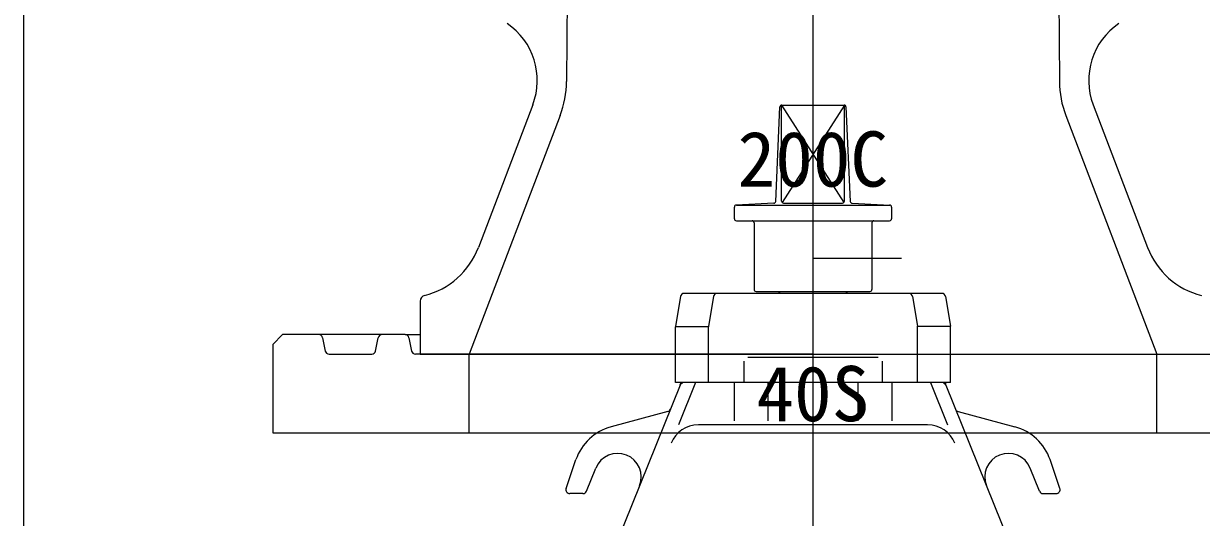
# Model space of a CAD drawing. Units: millimetres, scale not verified. Extents: x -6861 to 6881, y -3554 to 3095.
# Drawn here: x 1261 to 1861, y 824 to 1075 of the extents above; entities that cross this region are included whole.
import ezdxf
from ezdxf.enums import TextEntityAlignment as Align

# ---------------------------------------------------------------- set-up
doc = ezdxf.new("R2010")
doc.units = ezdxf.units.MM
doc.header["$LTSCALE"] = 20
for name, color, linetype, lineweight in [('0-3_TEMP', 3, 'Continuous', 18), ('0-4_細線', 7, 'Continuous', 18), ('0-5_仕切弁', 7, 'Continuous', 18), ('0-7_注釈', 1, 'Continuous', 18), ('0-9_枠線', 6, 'Continuous', 18)]:
    doc.layers.add(name, color=color, linetype=linetype, lineweight=lineweight)
doc.styles.add('ＭＳ ゴシック', font='')
doc.styles.get('ＭＳ ゴシック').set_extended_font_data('MS Gothic')

msp = doc.modelspace()

# ---------------------------------------------------------------- linework, layer by layer
at = {"layer": '0-3_TEMP'}
for p, q in [((1662.8, 1260.59), (1662.8, 411.75)), ((1662.8, 1058.78), (1662.8, 407.28)), ((1662.8, 1047.28), (1662.8, 847.28))]:
    msp.add_line(p, q, dxfattribs=at)
at = {"layer": '0-4_細線'}
for p, q in [((1537.8, 1106.78), (1537.36, 1045.79)), ((1787.8, 1106.78), (1788.23, 1045.79)), ((1520.15, 1033.89), (1492.46, 961.19)), ((1805.45, 1033.89), (1833.13, 961.19)), ((1534.09, 1028.35), (1487.8, 906.78)), ((1791.5, 1028.35), (1837.8, 906.78)), ((1462.8, 933.78), (1462.8, 906.78)), ((1455.16, 916.78), (1392.8, 916.78)), ((1413.12, 915.17), (1414.48, 908.38)), ((1440.12, 908.38), (1441.48, 915.17)), ((1455.16, 916.78), (1443.44, 916.78)), ((1455.16, 916.78), (1462.8, 916.78)), ((1457.12, 915.17), (1458.48, 908.38)), ((1416.44, 906.78), (1438.16, 906.78)), ((1662.8, 906.78), (1460.44, 906.78)), ((1462.8, 906.78), (1862.8, 906.78)), ((1487.8, 866.78), (1487.8, 906.78)), ((1662.8, 906.78), (1865.16, 906.78)), ((1837.8, 866.78), (1837.8, 906.78)), ((1387.8, 866.78), (1937.8, 866.78))]:
    msp.add_line(p, q, dxfattribs=at)
msp.add_lwpolyline([(1392.8, 916.78), (1387.8, 911.78), (1387.8, 866.78)], dxfattribs=at)
for centre, radius, start, end in [((1487.44, 1046.35), 35, 339.155, 55.802), ((1838.15, 1046.35), 35, 124.198, 200.845), ((1487.36, 1046.15), 50, 339.155, 359.591), ((1838.23, 1046.15), 50, 180.409, 200.845), ((1455.08, 975.42), 40, 284.429, 339.155), ((1870.51, 975.42), 40, 200.845, 255.571), ((1465.8, 933.78), 3, 104.429, 180), ((1411.16, 914.78), 2, 11.309, 90), ((1443.44, 914.78), 2, 90, 168.691), ((1455.16, 914.78), 2, 11.309, 90), ((1416.44, 908.78), 2, 191.309, 270), ((1438.16, 908.78), 2, 270, 348.691), ((1460.44, 908.78), 2, 191.309, 270)]:
    msp.add_arc(centre, radius, start, end, dxfattribs=at)
at = {"layer": '0-5_仕切弁'}
for p, q in [((1643.84, 984.68), (1646, 1032.82)), ((1646.8, 1033.75), (1678.57, 984.14)), ((1646.8, 984.78), (1646.8, 1033.75)), ((1647, 1033.78), (1678.59, 1033.78)), ((1678.8, 1033.75), (1647.03, 984.14)), ((1678.8, 984.78), (1678.8, 1033.75)), ((1679.59, 1032.82), (1681.76, 984.68)), ((1642.89, 983.73), (1623.75, 982.78)), ((1647.8, 983.78), (1677.8, 983.78)), ((1682.71, 983.73), (1701.85, 982.78)), ((1622.8, 975.78), (1622.8, 981.78)), ((1623.8, 982.78), (1701.8, 982.78)), ((1702.8, 981.78), (1702.8, 975.78)), ((1623.8, 974.78), (1701.8, 974.78)), ((1632.8, 973.78), (1632.8, 939.78)), ((1692.8, 973.78), (1692.8, 939.78)), ((1662.8, 955.78), (1707.8, 955.78)), ((1595.32, 936.11), (1592.82, 921.11)), ((1728.3, 937.78), (1597.3, 937.78)), ((1612.13, 936.11), (1609.63, 921.11)), ((1633.8, 938.78), (1691.8, 938.78)), ((1645.47, 937.78), (1646.05, 938.78)), ((1679.55, 938.78), (1680.12, 937.78)), ((1713.46, 936.11), (1715.96, 921.11)), ((1730.27, 936.11), (1732.77, 921.11)), ((1592.8, 920.94), (1609.6, 920.94)), ((1592.8, 892.28), (1592.8, 920.78)), ((1609.6, 892.28), (1609.6, 920.78)), ((1732.79, 920.94), (1715.99, 920.94)), ((1715.99, 892.28), (1715.99, 920.78)), ((1732.8, 892.28), (1732.8, 920.78)), ((1627.64, 903.28), (1627.64, 892.28)), ((1629.64, 905.28), (1695.95, 905.28)), ((1697.95, 903.28), (1697.95, 892.28)), ((1595.15, 890.92), (1551.45, 782.65)), ((1732.8, 892.28), (1592.8, 892.28)), ((1603.01, 892.28), (1594.33, 870.78)), ((1595.3, 892.28), (1595.3, 891.66)), ((1622.7, 892.28), (1622.7, 872.78)), ((1639.88, 892.28), (1639.88, 872.78)), ((1685.71, 892.28), (1685.71, 872.78)), ((1702.9, 892.28), (1702.9, 872.78)), ((1722.59, 892.28), (1731.26, 870.78)), ((1730.3, 892.28), (1730.3, 891.66)), ((1730.44, 890.92), (1774.14, 782.65)), ((1588.88, 877.52), (1559.99, 869.78)), ((1736.71, 877.52), (1765.6, 869.78)), ((1721.14, 870.78), (1604.45, 870.78)), ((1537.13, 838.42), (1542.11, 853.04)), ((1788.47, 838.42), (1783.49, 853.04)), ((1547.52, 837.03), (1552.24, 848.72)), ((1778.08, 837.03), (1773.36, 848.72)), ((1545.66, 835.78), (1539.02, 835.78)), ((1779.93, 835.78), (1786.57, 835.78))]:
    msp.add_line(p, q, dxfattribs=at)
for centre, radius, start, end in [((1647, 1032.78), 1, 90, 177.423), ((1678.59, 1032.78), 1, 2.577, 90), ((1642.84, 984.73), 1, 272.859, 357.423), ((1647.8, 984.78), 1, 180, 270), ((1677.8, 984.78), 1, 270, 0), ((1682.75, 984.73), 1, 182.577, 267.141), ((1623.8, 981.78), 1, 90, 180), ((1701.8, 981.78), 1, 0, 90), ((1623.8, 975.78), 1, 180, 270), ((1631.8, 973.78), 1, 0, 90), ((1693.8, 973.78), 1, 90, 180), ((1701.8, 975.78), 1, 270, 0), ((1597.3, 935.78), 2, 90, 170.538), ((1614.1, 935.78), 2, 90, 170.538), ((1633.8, 939.78), 1, 180, 270), ((1691.8, 939.78), 1, 270, 0), ((1711.49, 935.78), 2, 9.462, 90), ((1728.3, 935.78), 2, 9.462, 90), ((1594.8, 920.78), 2, 170.538, 180), ((1611.6, 920.78), 2, 170.538, 180), ((1713.99, 920.78), 2, 0, 9.462), ((1730.8, 920.78), 2, 0, 9.462), ((1593.3, 891.66), 2, 338.018, 0), ((1561.43, 933.17), 53.87, 308.956, 310.618), ((1764.17, 933.17), 53.87, 229.382, 231.044), ((1732.3, 891.66), 2, 180, 201.982), ((1588.37, 879.45), 2, 285, 338.018), ((1737.23, 879.45), 2, 201.982, 255), ((1566.72, 844.66), 26, 105, 161.197), ((1604.45, 855.78), 15, 90, 158.018), ((1721.14, 855.78), 15, 21.982, 90), ((1758.88, 844.66), 26, 18.803, 75), ((1563.37, 844.23), 12, 338.018, 158.018), ((1762.23, 844.23), 12, 21.982, 201.982), ((1539.02, 837.78), 2, 161.197, 270), ((1545.66, 837.78), 2, 270, 338.018), ((1779.93, 837.78), 2, 201.982, 270), ((1786.57, 837.78), 2, 270, 18.803)]:
    msp.add_arc(centre, radius, start, end, dxfattribs=at)
at = {"layer": '0-9_枠線'}
msp.add_line((1260.93, 3094.96), (1260.93, -705.04), dxfattribs=at)

# ---------------------------------------------------------------- texts
at = {"layer": '0-7_注釈', "style": 'ＭＳ ゴシック'}
for s, p in [('200C', (1624.4, 983.74)), ('40S', (1634, 864.19))]:
    msp.add_text(s, height=28.15, dxfattribs=at).set_placement(p, align=Align.BOTTOM_LEFT)

doc.saveas('drawing.dxf')
